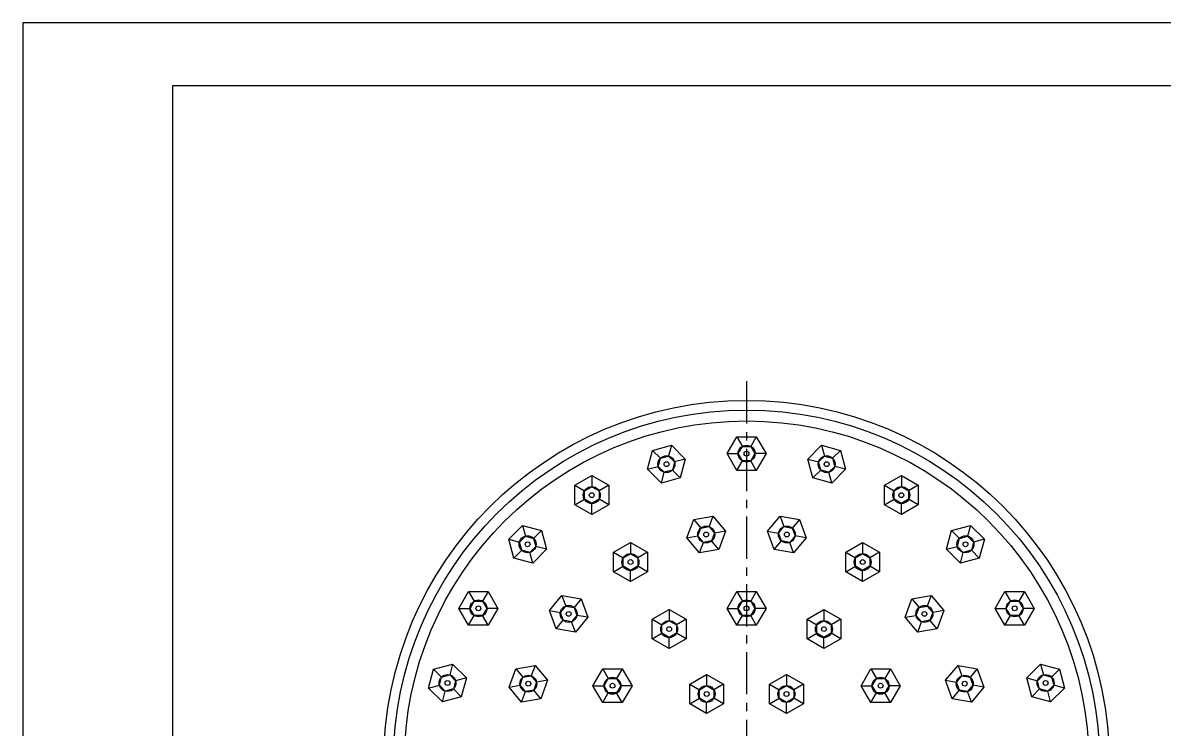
# Model space of a CAD drawing. Extents: x 61674 to 62094, y -28661 to -28364.
# Drawn here: x 61674.5 to 61910.4, y -28510.6 to -28364.5 of the extents above; entities that cross this region are included whole.
import ezdxf

# ---------------------------------------------------------------- set-up
doc = ezdxf.new("R2010")
doc.units = 0
doc.header["$LTSCALE"] = 7
doc.header["$MEASUREMENT"] = 0
doc.linetypes.add('CENTER', pattern=[2, 1.25, -0.25, 0.25, -0.25])
doc.layers.get('0').update_dxf_attribs({"color": 2, "linetype": 'CONTINUOUS'})
for name, color, linetype in [('CL', 1, 'CENTER'), ('DWG', 7, 'CONTINUOUS'), ('TXT', 4, 'CONTINUOUS')]:
    doc.layers.add(name, color=color, linetype=linetype)

# ---------------------------------------------------------------- blocks, each defined once
blk = doc.blocks.new('BORDER')
for p, q in [((1, 1), (0, 1)), ((0, 1), (0, 0))]:
    blk.add_line(p, q)

msp = doc.modelspace()

# ---------------------------------------------------------------- linework, layer by layer
at = {"color": 7, "linetype": 'Continuous'}
for radius in [75, 73, 70.76]:
    msp.add_circle((61824.07, -28517.59), radius, dxfattribs=at)
at = {"layer": 'CL', "color": 1}
msp.add_line((61824.07, -28438.62), (61824.07, -28599.81), dxfattribs=at)
at = {"layer": 'DWG'}
for p, q in [((61820.03, -28453.59), (61822.05, -28450.09)), ((61822.05, -28450.09), (61826.09, -28450.09)), ((61822.05, -28450.09), (61823.2, -28452.09)), ((61826.09, -28450.09), (61824.94, -28452.09)), ((61826.09, -28450.09), (61828.11, -28453.59)), ((61803.6, -28456.82), (61804.65, -28452.91)), ((61804.65, -28452.91), (61808.55, -28451.87)), ((61804.65, -28452.91), (61806.28, -28454.55)), ((61808.55, -28451.87), (61807.95, -28454.1)), ((61808.55, -28451.87), (61811.41, -28454.73)), ((61820.03, -28453.59), (61822.34, -28453.59)), ((61822.05, -28457.09), (61820.03, -28453.59)), ((61822.34, -28453.59), (61823.2, -28452.09)), ((61823.2, -28455.09), (61822.34, -28453.59)), ((61823.2, -28452.09), (61824.94, -28452.09)), ((61824.94, -28452.09), (61825.8, -28453.59)), ((61825.8, -28453.59), (61824.94, -28455.09)), ((61828.11, -28453.59), (61825.8, -28453.59)), ((61828.11, -28453.59), (61826.09, -28457.09)), ((61836.73, -28454.73), (61839.59, -28451.87)), ((61839.59, -28451.87), (61840.19, -28454.1)), ((61839.59, -28451.87), (61843.49, -28452.91)), ((61843.49, -28452.91), (61841.86, -28454.55)), ((61843.49, -28452.91), (61844.54, -28456.82)), ((61805.83, -28456.22), (61806.28, -28454.55)), ((61806.28, -28454.55), (61807.95, -28454.1)), ((61807.95, -28454.1), (61809.18, -28455.32)), ((61809.18, -28455.32), (61808.73, -28457)), ((61811.41, -28454.73), (61809.18, -28455.32)), ((61811.41, -28454.73), (61810.36, -28458.63)), ((61822.05, -28457.09), (61823.2, -28455.09)), ((61824.94, -28455.09), (61823.2, -28455.09)), ((61826.09, -28457.09), (61824.94, -28455.09)), ((61836.73, -28454.73), (61838.96, -28455.32)), ((61837.78, -28458.63), (61836.73, -28454.73)), ((61838.96, -28455.32), (61840.19, -28454.1)), ((61839.41, -28457), (61838.96, -28455.32)), ((61840.19, -28454.1), (61841.86, -28454.55)), ((61841.86, -28454.55), (61842.31, -28456.22)), ((61788.57, -28460.14), (61792.07, -28458.12)), ((61792.07, -28458.12), (61795.57, -28460.14)), ((61792.07, -28458.12), (61792.07, -28460.43)), ((61803.6, -28456.82), (61805.83, -28456.22)), ((61806.46, -28459.68), (61803.6, -28456.82)), ((61807.06, -28457.44), (61805.83, -28456.22)), ((61806.46, -28459.68), (61807.06, -28457.44)), ((61808.73, -28457), (61807.06, -28457.44)), ((61810.36, -28458.63), (61808.73, -28457)), ((61826.09, -28457.09), (61822.05, -28457.09)), ((61837.78, -28458.63), (61839.41, -28457)), ((61841.08, -28457.44), (61839.41, -28457)), ((61842.31, -28456.22), (61841.08, -28457.44)), ((61841.68, -28459.68), (61841.08, -28457.44)), ((61844.54, -28456.82), (61841.68, -28459.68)), ((61844.54, -28456.82), (61842.31, -28456.22)), ((61852.57, -28460.14), (61856.07, -28458.12)), ((61856.07, -28458.12), (61859.57, -28460.14)), ((61856.07, -28458.12), (61856.07, -28460.43)), ((61788.57, -28464.19), (61788.57, -28460.14)), ((61788.57, -28460.14), (61790.57, -28461.3)), ((61790.57, -28461.3), (61792.07, -28460.43)), ((61792.07, -28460.43), (61793.57, -28461.3)), ((61795.57, -28460.14), (61793.57, -28461.3)), ((61795.57, -28460.14), (61795.57, -28464.19)), ((61810.36, -28458.63), (61806.46, -28459.68)), ((61841.68, -28459.68), (61837.78, -28458.63)), ((61852.57, -28460.14), (61854.57, -28461.3)), ((61852.57, -28464.19), (61852.57, -28460.14)), ((61854.57, -28461.3), (61856.07, -28460.43)), ((61856.07, -28460.43), (61857.57, -28461.3)), ((61859.57, -28460.14), (61857.57, -28461.3)), ((61859.57, -28460.14), (61859.57, -28464.19)), ((61788.57, -28464.19), (61790.57, -28463.03)), ((61790.57, -28463.03), (61790.57, -28461.3)), ((61792.07, -28463.9), (61790.57, -28463.03)), ((61793.57, -28463.03), (61792.07, -28463.9)), ((61793.57, -28461.3), (61793.57, -28463.03)), ((61795.57, -28464.19), (61793.57, -28463.03)), ((61852.57, -28464.19), (61854.57, -28463.03)), ((61854.57, -28463.03), (61854.57, -28461.3)), ((61856.07, -28463.9), (61854.57, -28463.03)), ((61857.57, -28463.03), (61856.07, -28463.9)), ((61857.57, -28461.3), (61857.57, -28463.03)), ((61859.57, -28464.19), (61857.57, -28463.03)), ((61792.07, -28466.21), (61788.57, -28464.19)), ((61792.07, -28466.21), (61792.07, -28463.9)), ((61795.57, -28464.19), (61792.07, -28466.21)), ((61856.07, -28466.21), (61852.57, -28464.19)), ((61856.07, -28466.21), (61856.07, -28463.9)), ((61859.57, -28464.19), (61856.07, -28466.21)), ((61811.75, -28471.02), (61813.14, -28467.22)), ((61813.14, -28467.22), (61817.12, -28466.52)), ((61813.14, -28467.22), (61814.62, -28468.99)), ((61817.12, -28466.52), (61816.33, -28468.69)), ((61817.12, -28466.52), (61819.71, -28469.62)), ((61828.42, -28469.62), (61831.02, -28466.52)), ((61831.02, -28466.52), (61835, -28467.22)), ((61831.02, -28466.52), (61831.81, -28468.69)), ((61835, -28467.22), (61833.52, -28468.99)), ((61835, -28467.22), (61836.38, -28471.02)), ((61774.91, -28471.29), (61777.77, -28468.43)), ((61777.77, -28468.43), (61781.67, -28469.48)), ((61777.77, -28468.43), (61778.37, -28470.66)), ((61781.67, -28469.48), (61780.04, -28471.11)), ((61781.67, -28469.48), (61782.72, -28473.38)), ((61814.03, -28470.62), (61814.62, -28468.99)), ((61814.62, -28468.99), (61816.33, -28468.69)), ((61816.33, -28468.69), (61817.44, -28470.02)), ((61817.44, -28470.02), (61816.85, -28471.65)), ((61819.71, -28469.62), (61817.44, -28470.02)), ((61819.71, -28469.62), (61818.33, -28473.42)), ((61828.42, -28469.62), (61830.7, -28470.02)), ((61829.81, -28473.42), (61828.42, -28469.62)), ((61830.7, -28470.02), (61831.81, -28468.69)), ((61831.29, -28471.65), (61830.7, -28470.02)), ((61831.81, -28468.69), (61833.52, -28468.99)), ((61833.52, -28468.99), (61834.11, -28470.62)), ((61865.42, -28473.38), (61866.47, -28469.48)), ((61866.47, -28469.48), (61870.37, -28468.43)), ((61866.47, -28469.48), (61868.1, -28471.11)), ((61870.37, -28468.43), (61869.77, -28470.66)), ((61870.37, -28468.43), (61873.23, -28471.29)), ((61774.91, -28471.29), (61777.14, -28471.89)), ((61775.96, -28475.19), (61774.91, -28471.29)), ((61777.14, -28471.89), (61778.37, -28470.66)), ((61777.59, -28473.56), (61777.14, -28471.89)), ((61778.37, -28470.66), (61780.04, -28471.11)), ((61780.04, -28471.11), (61780.49, -28472.78)), ((61796.57, -28474), (61800.07, -28471.98)), ((61800.07, -28471.98), (61803.57, -28474)), ((61800.07, -28471.98), (61800.07, -28474.29)), ((61811.75, -28471.02), (61814.03, -28470.62)), ((61814.35, -28474.12), (61811.75, -28471.02)), ((61815.14, -28471.95), (61814.03, -28470.62)), ((61814.35, -28474.12), (61815.14, -28471.95)), ((61816.85, -28471.65), (61815.14, -28471.95)), ((61818.33, -28473.42), (61816.85, -28471.65)), ((61829.81, -28473.42), (61831.29, -28471.65)), ((61833, -28471.95), (61831.29, -28471.65)), ((61834.11, -28470.62), (61833, -28471.95)), ((61833.79, -28474.12), (61833, -28471.95)), ((61836.38, -28471.02), (61833.79, -28474.12)), ((61836.38, -28471.02), (61834.11, -28470.62)), ((61844.57, -28474), (61848.07, -28471.98)), ((61848.07, -28471.98), (61848.07, -28474.29)), ((61848.07, -28471.98), (61851.57, -28474)), ((61867.65, -28472.78), (61868.1, -28471.11)), ((61868.1, -28471.11), (61869.77, -28470.66)), ((61869.77, -28470.66), (61871, -28471.89)), ((61871, -28471.89), (61870.55, -28473.56)), ((61873.23, -28471.29), (61871, -28471.89)), ((61873.23, -28471.29), (61872.18, -28475.19)), ((61775.96, -28475.19), (61777.59, -28473.56)), ((61779.26, -28474.01), (61777.59, -28473.56)), ((61780.49, -28472.78), (61779.26, -28474.01)), ((61779.86, -28476.24), (61779.26, -28474.01)), ((61782.72, -28473.38), (61779.86, -28476.24)), ((61782.72, -28473.38), (61780.49, -28472.78)), ((61796.57, -28478.04), (61796.57, -28474)), ((61796.57, -28474), (61798.57, -28475.16)), ((61798.57, -28475.16), (61800.07, -28474.29)), ((61800.07, -28474.29), (61801.57, -28475.16)), ((61803.57, -28474), (61801.57, -28475.16)), ((61803.57, -28474), (61803.57, -28478.04)), ((61818.33, -28473.42), (61814.35, -28474.12)), ((61833.79, -28474.12), (61829.81, -28473.42)), ((61844.57, -28474), (61846.57, -28475.16)), ((61844.57, -28478.04), (61844.57, -28474)), ((61846.57, -28475.16), (61848.07, -28474.29)), ((61848.07, -28474.29), (61849.57, -28475.16)), ((61851.57, -28474), (61849.57, -28475.16)), ((61851.57, -28474), (61851.57, -28478.04)), ((61865.42, -28473.38), (61867.65, -28472.78)), ((61868.28, -28476.24), (61865.42, -28473.38)), ((61868.88, -28474.01), (61867.65, -28472.78)), ((61868.28, -28476.24), (61868.88, -28474.01)), ((61870.55, -28473.56), (61868.88, -28474.01)), ((61872.18, -28475.19), (61870.55, -28473.56)), ((61779.86, -28476.24), (61775.96, -28475.19)), ((61796.57, -28478.04), (61798.57, -28476.89)), ((61798.57, -28476.89), (61798.57, -28475.16)), ((61800.07, -28477.75), (61798.57, -28476.89)), ((61801.57, -28476.89), (61800.07, -28477.75)), ((61801.57, -28475.16), (61801.57, -28476.89)), ((61803.57, -28478.04), (61801.57, -28476.89)), ((61844.57, -28478.04), (61846.57, -28476.89)), ((61846.57, -28476.89), (61846.57, -28475.16)), ((61848.07, -28477.75), (61846.57, -28476.89)), ((61849.57, -28476.89), (61848.07, -28477.75)), ((61849.57, -28475.16), (61849.57, -28476.89)), ((61851.57, -28478.04), (61849.57, -28476.89)), ((61872.18, -28475.19), (61868.28, -28476.24)), ((61800.07, -28480.06), (61796.57, -28478.04)), ((61800.07, -28480.06), (61800.07, -28477.75)), ((61803.57, -28478.04), (61800.07, -28480.06)), ((61848.07, -28480.06), (61844.57, -28478.04)), ((61848.07, -28480.06), (61848.07, -28477.75)), ((61851.57, -28478.04), (61848.07, -28480.06)), ((61764.6, -28485.59), (61766.62, -28482.09)), ((61766.62, -28482.09), (61767.78, -28484.09)), ((61766.62, -28482.09), (61770.66, -28482.09)), ((61770.66, -28482.09), (61769.51, -28484.09)), ((61770.66, -28482.09), (61772.69, -28485.59)), ((61820.03, -28485.59), (61822.05, -28482.09)), ((61822.05, -28482.09), (61826.09, -28482.09)), ((61822.05, -28482.09), (61823.2, -28484.09)), ((61826.09, -28482.09), (61824.94, -28484.09)), ((61826.09, -28482.09), (61828.11, -28485.59)), ((61875.45, -28485.59), (61877.47, -28482.09)), ((61877.47, -28482.09), (61878.63, -28484.09)), ((61877.47, -28482.09), (61881.52, -28482.09)), ((61881.52, -28482.09), (61880.36, -28484.09)), ((61881.52, -28482.09), (61883.54, -28485.59)), ((61766.91, -28485.59), (61767.78, -28484.09)), ((61767.78, -28484.09), (61769.51, -28484.09)), ((61769.51, -28484.09), (61770.38, -28485.59)), ((61783.32, -28486.04), (61785.92, -28482.94)), ((61785.92, -28482.94), (61789.9, -28483.64)), ((61785.92, -28482.94), (61786.71, -28485.11)), ((61789.9, -28483.64), (61788.41, -28485.41)), ((61789.9, -28483.64), (61791.28, -28487.44)), ((61822.34, -28485.59), (61823.2, -28484.09)), ((61823.2, -28484.09), (61824.94, -28484.09)), ((61824.94, -28484.09), (61825.8, -28485.59)), ((61856.86, -28487.44), (61858.24, -28483.64)), ((61858.24, -28483.64), (61862.22, -28482.94)), ((61858.24, -28483.64), (61859.73, -28485.41)), ((61862.22, -28482.94), (61861.43, -28485.11)), ((61862.22, -28482.94), (61864.82, -28486.04)), ((61877.76, -28485.59), (61878.63, -28484.09)), ((61878.63, -28484.09), (61880.36, -28484.09)), ((61880.36, -28484.09), (61881.23, -28485.59)), ((61766.62, -28489.09), (61764.6, -28485.59)), ((61764.6, -28485.59), (61766.91, -28485.59)), ((61767.78, -28487.09), (61766.91, -28485.59)), ((61770.38, -28485.59), (61769.51, -28487.09)), ((61772.69, -28485.59), (61770.38, -28485.59)), ((61772.69, -28485.59), (61770.66, -28489.09)), ((61783.32, -28486.04), (61785.59, -28486.44)), ((61784.7, -28489.83), (61783.32, -28486.04)), ((61785.59, -28486.44), (61786.71, -28485.11)), ((61786.19, -28488.06), (61785.59, -28486.44)), ((61786.71, -28485.11), (61788.41, -28485.41)), ((61788.41, -28485.41), (61789.01, -28487.04)), ((61804.57, -28487.86), (61808.07, -28485.84)), ((61808.07, -28485.84), (61811.57, -28487.86)), ((61808.07, -28485.84), (61808.07, -28488.15)), ((61820.03, -28485.59), (61822.34, -28485.59)), ((61822.05, -28489.09), (61820.03, -28485.59)), ((61823.2, -28487.09), (61822.34, -28485.59)), ((61825.8, -28485.59), (61824.94, -28487.09)), ((61828.11, -28485.59), (61825.8, -28485.59)), ((61828.11, -28485.59), (61826.09, -28489.09)), ((61836.57, -28487.86), (61840.07, -28485.84)), ((61840.07, -28485.84), (61840.07, -28488.15)), ((61840.07, -28485.84), (61843.57, -28487.86)), ((61859.13, -28487.04), (61859.73, -28485.41)), ((61859.73, -28485.41), (61861.43, -28485.11)), ((61861.43, -28485.11), (61862.55, -28486.44)), ((61862.55, -28486.44), (61861.95, -28488.06)), ((61864.82, -28486.04), (61862.55, -28486.44)), ((61864.82, -28486.04), (61863.44, -28489.83)), ((61877.47, -28489.09), (61875.45, -28485.59)), ((61875.45, -28485.59), (61877.76, -28485.59)), ((61878.63, -28487.09), (61877.76, -28485.59)), ((61881.23, -28485.59), (61880.36, -28487.09)), ((61883.54, -28485.59), (61881.23, -28485.59)), ((61883.54, -28485.59), (61881.52, -28489.09)), ((61766.62, -28489.09), (61767.78, -28487.09)), ((61770.66, -28489.09), (61766.62, -28489.09)), ((61769.51, -28487.09), (61767.78, -28487.09)), ((61770.66, -28489.09), (61769.51, -28487.09)), ((61784.7, -28489.83), (61786.19, -28488.06)), ((61787.89, -28488.36), (61786.19, -28488.06)), ((61789.01, -28487.04), (61787.89, -28488.36)), ((61788.68, -28490.53), (61787.89, -28488.36)), ((61791.28, -28487.44), (61788.68, -28490.53)), ((61791.28, -28487.44), (61789.01, -28487.04)), ((61804.57, -28487.86), (61806.57, -28489.01)), ((61804.57, -28491.9), (61804.57, -28487.86)), ((61806.57, -28489.01), (61808.07, -28488.15)), ((61806.57, -28490.74), (61806.57, -28489.01)), ((61808.07, -28488.15), (61809.57, -28489.01)), ((61811.57, -28487.86), (61809.57, -28489.01)), ((61809.57, -28489.01), (61809.57, -28490.74)), ((61811.57, -28487.86), (61811.57, -28491.9)), ((61822.05, -28489.09), (61823.2, -28487.09)), ((61826.09, -28489.09), (61822.05, -28489.09)), ((61824.94, -28487.09), (61823.2, -28487.09)), ((61826.09, -28489.09), (61824.94, -28487.09)), ((61836.57, -28487.86), (61838.57, -28489.01)), ((61836.57, -28491.9), (61836.57, -28487.86)), ((61838.57, -28489.01), (61840.07, -28488.15)), ((61838.57, -28490.74), (61838.57, -28489.01)), ((61840.07, -28488.15), (61841.57, -28489.01)), ((61843.57, -28487.86), (61841.57, -28489.01)), ((61841.57, -28489.01), (61841.57, -28490.74)), ((61843.57, -28487.86), (61843.57, -28491.9)), ((61856.86, -28487.44), (61859.13, -28487.04)), ((61859.46, -28490.53), (61856.86, -28487.44)), ((61860.25, -28488.36), (61859.13, -28487.04)), ((61859.46, -28490.53), (61860.25, -28488.36)), ((61861.95, -28488.06), (61860.25, -28488.36)), ((61863.44, -28489.83), (61861.95, -28488.06)), ((61877.47, -28489.09), (61878.63, -28487.09)), ((61881.52, -28489.09), (61877.47, -28489.09)), ((61880.36, -28487.09), (61878.63, -28487.09)), ((61881.52, -28489.09), (61880.36, -28487.09)), ((61788.68, -28490.53), (61784.7, -28489.83)), ((61804.57, -28491.9), (61806.57, -28490.74)), ((61808.07, -28491.61), (61806.57, -28490.74)), ((61809.57, -28490.74), (61808.07, -28491.61)), ((61811.57, -28491.9), (61809.57, -28490.74)), ((61836.57, -28491.9), (61838.57, -28490.74)), ((61840.07, -28491.61), (61838.57, -28490.74)), ((61841.57, -28490.74), (61840.07, -28491.61)), ((61843.57, -28491.9), (61841.57, -28490.74)), ((61863.44, -28489.83), (61859.46, -28490.53)), ((61808.07, -28493.92), (61804.57, -28491.9)), ((61808.07, -28493.92), (61808.07, -28491.61)), ((61811.57, -28491.9), (61808.07, -28493.92)), ((61840.07, -28493.92), (61836.57, -28491.9)), ((61840.07, -28493.92), (61840.07, -28491.61)), ((61843.57, -28491.9), (61840.07, -28493.92)), ((61758.35, -28502.07), (61759.39, -28498.17)), ((61759.39, -28498.17), (61763.3, -28497.12)), ((61759.39, -28498.17), (61761.03, -28499.8)), ((61763.3, -28497.12), (61762.7, -28499.35)), ((61763.3, -28497.12), (61766.15, -28499.98)), ((61774.98, -28501.88), (61776.37, -28498.08)), ((61776.37, -28498.08), (61780.35, -28497.38)), ((61776.37, -28498.08), (61777.85, -28499.85)), ((61780.35, -28497.38), (61779.56, -28499.55)), ((61780.35, -28497.38), (61782.94, -28500.47)), ((61792.32, -28501.59), (61794.34, -28498.09)), ((61794.34, -28498.09), (61798.38, -28498.09)), ((61794.34, -28498.09), (61795.49, -28500.09)), ((61798.38, -28498.09), (61797.22, -28500.09)), ((61798.38, -28498.09), (61800.4, -28501.59)), ((61847.74, -28501.59), (61849.76, -28498.09)), ((61849.76, -28498.09), (61850.92, -28500.09)), ((61849.76, -28498.09), (61853.8, -28498.09)), ((61853.8, -28498.09), (61852.65, -28500.09)), ((61853.8, -28498.09), (61855.82, -28501.59)), ((61865.19, -28500.47), (61867.79, -28497.38)), ((61867.79, -28497.38), (61868.58, -28499.55)), ((61867.79, -28497.38), (61871.77, -28498.08)), ((61871.77, -28498.08), (61870.29, -28499.85)), ((61871.77, -28498.08), (61873.15, -28501.88)), ((61881.99, -28499.98), (61884.84, -28497.12)), ((61884.84, -28497.12), (61888.75, -28498.17)), ((61884.84, -28497.12), (61885.44, -28499.35)), ((61888.75, -28498.17), (61887.11, -28499.8)), ((61888.75, -28498.17), (61889.79, -28502.07)), ((61760.58, -28501.47), (61761.03, -28499.8)), ((61761.03, -28499.8), (61762.7, -28499.35)), ((61762.7, -28499.35), (61763.92, -28500.58)), ((61763.92, -28500.58), (61763.48, -28502.25)), ((61766.15, -28499.98), (61763.92, -28500.58)), ((61766.15, -28499.98), (61765.11, -28503.88)), ((61777.26, -28501.47), (61777.85, -28499.85)), ((61777.85, -28499.85), (61779.56, -28499.55)), ((61779.56, -28499.55), (61780.67, -28500.87)), ((61780.67, -28500.87), (61780.08, -28502.5)), ((61782.94, -28500.47), (61780.67, -28500.87)), ((61782.94, -28500.47), (61781.56, -28504.27)), ((61794.62, -28501.59), (61795.49, -28500.09)), ((61795.49, -28500.09), (61797.22, -28500.09)), ((61797.22, -28500.09), (61798.09, -28501.59)), ((61812.32, -28501.28), (61815.82, -28499.26)), ((61815.82, -28499.26), (61819.32, -28501.28)), ((61815.82, -28499.26), (61815.82, -28501.57)), ((61828.82, -28501.28), (61832.32, -28499.26)), ((61832.32, -28499.26), (61835.82, -28501.28)), ((61832.32, -28499.26), (61832.32, -28501.57)), ((61850.05, -28501.59), (61850.92, -28500.09)), ((61850.92, -28500.09), (61852.65, -28500.09)), ((61852.65, -28500.09), (61853.51, -28501.59)), ((61866.58, -28504.27), (61865.19, -28500.47)), ((61865.19, -28500.47), (61867.47, -28500.87)), ((61867.47, -28500.87), (61868.58, -28499.55)), ((61868.06, -28502.5), (61867.47, -28500.87)), ((61868.58, -28499.55), (61870.29, -28499.85)), ((61870.29, -28499.85), (61870.88, -28501.47)), ((61881.99, -28499.98), (61884.22, -28500.58)), ((61883.03, -28503.88), (61881.99, -28499.98)), ((61884.22, -28500.58), (61885.44, -28499.35)), ((61884.66, -28502.25), (61884.22, -28500.58)), ((61885.44, -28499.35), (61887.11, -28499.8)), ((61887.11, -28499.8), (61887.56, -28501.47)), ((61758.35, -28502.07), (61760.58, -28501.47)), ((61761.2, -28504.93), (61758.35, -28502.07)), ((61761.8, -28502.7), (61760.58, -28501.47)), ((61761.2, -28504.93), (61761.8, -28502.7)), ((61763.48, -28502.25), (61761.8, -28502.7)), ((61765.11, -28503.88), (61763.48, -28502.25)), ((61774.98, -28501.88), (61777.26, -28501.47)), ((61777.58, -28504.97), (61774.98, -28501.88)), ((61778.37, -28502.8), (61777.26, -28501.47)), ((61777.58, -28504.97), (61778.37, -28502.8)), ((61780.08, -28502.5), (61778.37, -28502.8)), ((61781.56, -28504.27), (61780.08, -28502.5)), ((61792.32, -28501.59), (61794.62, -28501.59)), ((61794.34, -28505.09), (61792.32, -28501.59)), ((61794.34, -28505.09), (61795.49, -28503.09)), ((61795.49, -28503.09), (61794.62, -28501.59)), ((61797.22, -28503.09), (61795.49, -28503.09)), ((61798.09, -28501.59), (61797.22, -28503.09)), ((61798.38, -28505.09), (61797.22, -28503.09)), ((61800.4, -28501.59), (61798.09, -28501.59)), ((61800.4, -28501.59), (61798.38, -28505.09)), ((61812.32, -28501.28), (61814.32, -28502.44)), ((61812.32, -28505.32), (61812.32, -28501.28)), ((61814.32, -28502.44), (61815.82, -28501.57)), ((61814.32, -28504.17), (61814.32, -28502.44)), ((61815.82, -28501.57), (61817.32, -28502.44)), ((61819.32, -28501.28), (61817.32, -28502.44)), ((61817.32, -28502.44), (61817.32, -28504.17)), ((61819.32, -28501.28), (61819.32, -28505.32)), ((61828.82, -28501.28), (61830.82, -28502.44)), ((61828.82, -28505.32), (61828.82, -28501.28)), ((61830.82, -28502.44), (61832.32, -28501.57)), ((61830.82, -28504.17), (61830.82, -28502.44)), ((61832.32, -28501.57), (61833.82, -28502.44)), ((61835.82, -28501.28), (61833.82, -28502.44)), ((61833.82, -28502.44), (61833.82, -28504.17)), ((61835.82, -28501.28), (61835.82, -28505.32)), ((61849.76, -28505.09), (61847.74, -28501.59)), ((61847.74, -28501.59), (61850.05, -28501.59)), ((61849.76, -28505.09), (61850.92, -28503.09)), ((61850.92, -28503.09), (61850.05, -28501.59)), ((61852.65, -28503.09), (61850.92, -28503.09)), ((61853.51, -28501.59), (61852.65, -28503.09)), ((61853.8, -28505.09), (61852.65, -28503.09)), ((61855.82, -28501.59), (61853.51, -28501.59)), ((61855.82, -28501.59), (61853.8, -28505.09)), ((61866.58, -28504.27), (61868.06, -28502.5)), ((61869.77, -28502.8), (61868.06, -28502.5)), ((61870.88, -28501.47), (61869.77, -28502.8)), ((61870.56, -28504.97), (61869.77, -28502.8)), ((61873.15, -28501.88), (61870.56, -28504.97)), ((61873.15, -28501.88), (61870.88, -28501.47)), ((61883.03, -28503.88), (61884.66, -28502.25)), ((61886.34, -28502.7), (61884.66, -28502.25)), ((61887.56, -28501.47), (61886.34, -28502.7)), ((61886.93, -28504.93), (61886.34, -28502.7)), ((61889.79, -28502.07), (61886.93, -28504.93)), ((61889.79, -28502.07), (61887.56, -28501.47)), ((61765.11, -28503.88), (61761.2, -28504.93)), ((61781.56, -28504.27), (61777.58, -28504.97)), ((61798.38, -28505.09), (61794.34, -28505.09)), ((61812.32, -28505.32), (61814.32, -28504.17)), ((61815.82, -28507.34), (61812.32, -28505.32)), ((61815.82, -28505.03), (61814.32, -28504.17)), ((61817.32, -28504.17), (61815.82, -28505.03)), ((61815.82, -28507.34), (61815.82, -28505.03)), ((61819.32, -28505.32), (61815.82, -28507.34)), ((61819.32, -28505.32), (61817.32, -28504.17)), ((61828.82, -28505.32), (61830.82, -28504.17)), ((61832.32, -28507.34), (61828.82, -28505.32)), ((61832.32, -28505.03), (61830.82, -28504.17)), ((61833.82, -28504.17), (61832.32, -28505.03)), ((61832.32, -28507.34), (61832.32, -28505.03)), ((61835.82, -28505.32), (61832.32, -28507.34)), ((61835.82, -28505.32), (61833.82, -28504.17)), ((61853.8, -28505.09), (61849.76, -28505.09)), ((61870.56, -28504.97), (61866.58, -28504.27)), ((61886.93, -28504.93), (61883.03, -28503.88))]:
    msp.add_line(p, q, dxfattribs=at)
for centre, radius in [((61824.07, -28453.59), 1.75), ((61824.07, -28453.59), 0.5), ((61807.51, -28455.77), 1.75), ((61807.51, -28455.77), 0.5), ((61840.63, -28455.77), 1.75), ((61840.63, -28455.77), 0.5), ((61792.07, -28462.17), 1.75), ((61856.07, -28462.17), 1.75), ((61792.07, -28462.17), 0.5), ((61856.07, -28462.17), 0.5), ((61815.73, -28470.32), 1.75), ((61815.73, -28470.32), 0.5), ((61832.4, -28470.32), 1.75), ((61832.4, -28470.32), 0.5), ((61778.81, -28472.34), 1.75), ((61778.81, -28472.34), 0.5), ((61869.32, -28472.34), 1.75), ((61869.32, -28472.34), 0.5), ((61800.07, -28476.02), 1.75), ((61848.07, -28476.02), 1.75), ((61800.07, -28476.02), 0.5), ((61848.07, -28476.02), 0.5), ((61768.64, -28485.59), 1.75), ((61824.07, -28485.59), 1.75), ((61879.5, -28485.59), 1.75), ((61768.64, -28485.59), 0.5), ((61787.3, -28486.74), 1.75), ((61787.3, -28486.74), 0.5), ((61824.07, -28485.59), 0.5), ((61860.84, -28486.74), 1.75), ((61860.84, -28486.74), 0.5), ((61879.5, -28485.59), 0.5), ((61808.07, -28489.88), 1.75), ((61840.07, -28489.88), 1.75), ((61808.07, -28489.88), 0.5), ((61840.07, -28489.88), 0.5), ((61762.25, -28501.03), 1.75), ((61762.25, -28501.03), 0.5), ((61778.96, -28501.17), 1.75), ((61778.96, -28501.17), 0.5), ((61796.36, -28501.59), 1.75), ((61851.78, -28501.59), 1.75), ((61869.17, -28501.17), 1.75), ((61869.17, -28501.17), 0.5), ((61885.89, -28501.03), 1.75), ((61885.89, -28501.03), 0.5), ((61796.36, -28501.59), 0.5), ((61815.82, -28503.3), 1.75), ((61815.82, -28503.3), 0.5), ((61832.32, -28503.3), 1.75), ((61832.32, -28503.3), 0.5), ((61851.78, -28501.59), 0.5)]:
    msp.add_circle(centre, radius, dxfattribs=at)
at = {"layer": 'TXT'}
for p, q in [((61705.46, -28377.49), (62083.46, -28377.49)), ((61705.46, -28651.49), (61705.46, -28377.49))]:
    msp.add_line(p, q, dxfattribs=at)

# ---------------------------------------------------------------- block references
at = {"xscale": 420, "yscale": 297, "zscale": 420}
msp.add_blockref('BORDER', (61674.46, -28661.49), dxfattribs=at)

doc.saveas('drawing.dxf')
